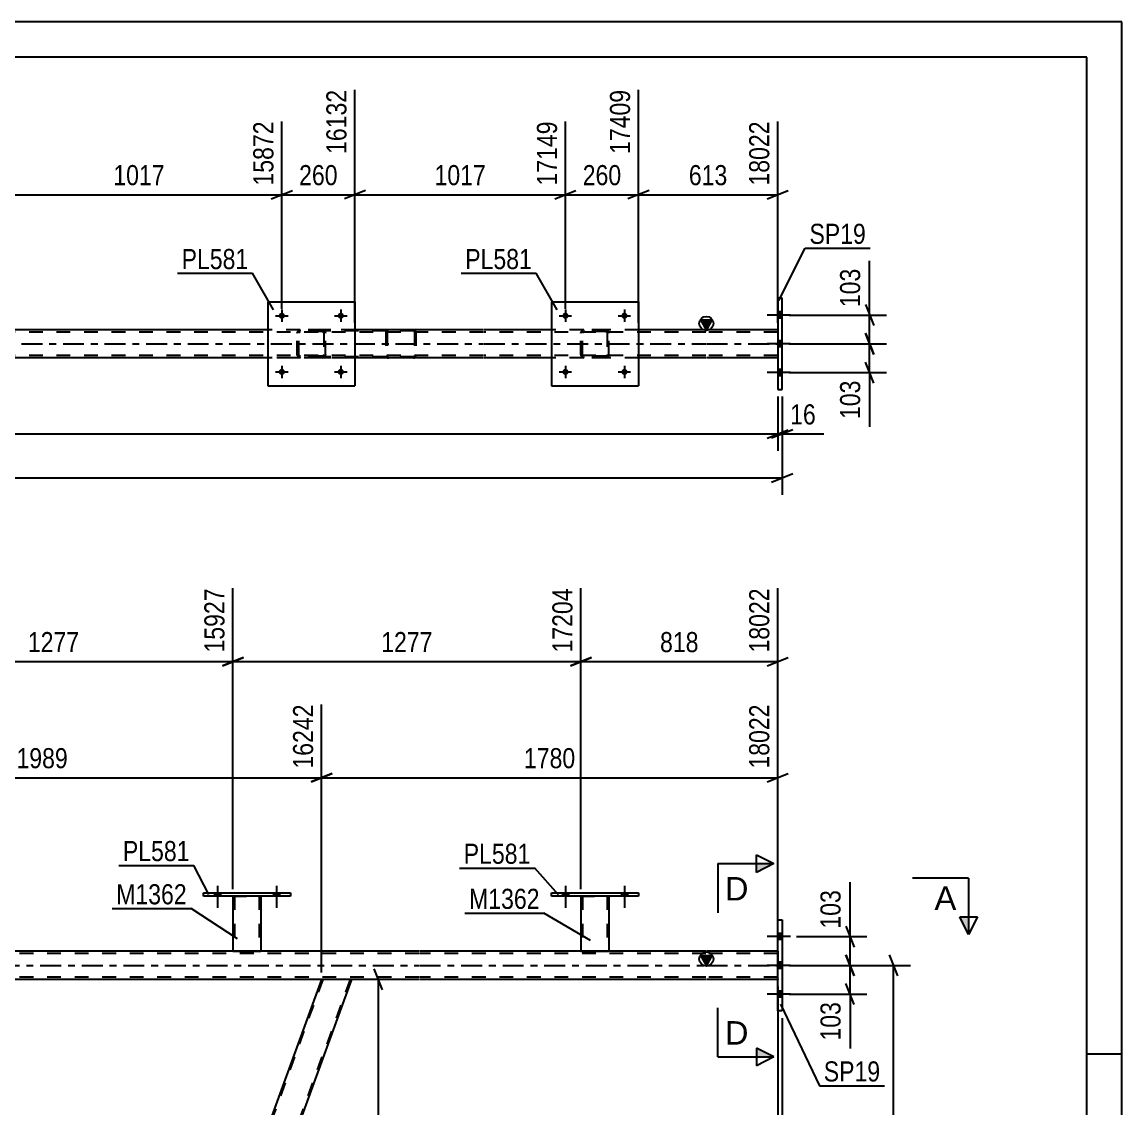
# Model space of a CAD drawing. Header units: millimetres. Extents: x 0 to 841, y 0 to 594.
# Drawn here: x 684.4 to 841, y 439.5 to 594 of the extents above; entities that cross this region are included whole.
import ezdxf

# ---------------------------------------------------------------- set-up
doc = ezdxf.new("R2010")
doc.units = ezdxf.units.MM
doc.linetypes.add('DXK_LINE_DOT2', pattern=[3.9198, 1.9599, -1.9599])
doc.linetypes.add('DXK_LINE_DOT3', pattern=[5.9187, 2.979, -0.9799, 0.9799, -0.9799])
doc.styles.add('Arial', font='ARIAL.TTF', dxfattribs={"height": 0.2})
doc.styles.add('Arial Narrow', font='ARIALN.TTF', dxfattribs={"height": 0.2})

# ---------------------------------------------------------------- blocks, each defined once
blk = doc.blocks.new('Unknown-318884928-1133')
at = {"color": 5, "linetype": 'Continuous'}
for p, q in [((841, 594), (0, 594)), ((841, 0), (841, 594)), ((836, 589), (5, 589)), ((836, 5), (836, 589)), ((841, 447), (836, 447))]:
    blk.add_line(p, q, dxfattribs=at)
blk = doc.blocks.new('Part-318884928-2878 - 2854')
at = {"color": 2, "linetype": 'Continuous'}
for p, q in [((719.38, 554.17), (719.38, 542.17)), ((719.38, 554.17), (731.78, 554.17)), ((731.78, 554.17), (731.78, 542.17)), ((719.38, 542.17), (731.78, 542.17))]:
    blk.add_line(p, q, dxfattribs=at)
blk = doc.blocks.new('Bolt-318884928-2856 - 2854')
at = {"linetype": 'Continuous'}
for points in [[(721.82, 544.17, -1), (720.94, 544.17, -1)], [(730.22, 544.17, -1), (729.34, 544.17, -1)]]:
    blk.add_hatch(color=1, dxfattribs=at).paths.add_polyline_path(points)
at = {"color": 1, "linetype": 'Continuous'}
for p, q in [((721.38, 545.05), (721.38, 543.29)), ((729.78, 545.05), (729.78, 543.29)), ((720.5, 544.17), (722.26, 544.17)), ((728.9, 544.17), (730.66, 544.17))]:
    blk.add_line(p, q, dxfattribs=at)
blk = doc.blocks.new('Bolt-318884928-2857 - 2854')
at = {"linetype": 'Continuous'}
for points in [[(721.82, 552.17, -1), (720.94, 552.17, -1)], [(730.22, 552.17, -1), (729.34, 552.17, -1)]]:
    blk.add_hatch(color=1, dxfattribs=at).paths.add_polyline_path(points)
at = {"color": 1, "linetype": 'Continuous'}
for p, q in [((721.38, 553.05), (721.38, 551.29)), ((729.78, 553.05), (729.78, 551.29)), ((720.5, 552.17), (722.26, 552.17)), ((728.9, 552.17), (730.66, 552.17))]:
    blk.add_line(p, q, dxfattribs=at)
blk = doc.blocks.new('Bolt-318884928-2858 - 2854')
at = {"linetype": 'Continuous'}
for points in [[(762.2, 544.17, -1), (761.32, 544.17, -1)], [(770.6, 544.17, -1), (769.72, 544.17, -1)]]:
    blk.add_hatch(color=1, dxfattribs=at).paths.add_polyline_path(points)
at = {"color": 1, "linetype": 'Continuous'}
for p, q in [((761.76, 545.05), (761.76, 543.29)), ((770.16, 545.05), (770.16, 543.29)), ((760.88, 544.17), (762.64, 544.17)), ((769.28, 544.17), (771.04, 544.17))]:
    blk.add_line(p, q, dxfattribs=at)
blk = doc.blocks.new('Bolt-318884928-2859 - 2854')
at = {"linetype": 'Continuous'}
for points in [[(762.2, 552.17, -1), (761.32, 552.17, -1)], [(770.6, 552.17, -1), (769.72, 552.17, -1)]]:
    blk.add_hatch(color=1, dxfattribs=at).paths.add_polyline_path(points)
at = {"color": 1, "linetype": 'Continuous'}
for p, q in [((761.76, 553.05), (761.76, 551.29)), ((770.16, 553.05), (770.16, 551.29)), ((760.88, 552.17), (762.64, 552.17)), ((769.28, 552.17), (771.04, 552.17))]:
    blk.add_line(p, q, dxfattribs=at)
blk = doc.blocks.new('Part-318884928-2873 - 2854')
at = {"color": 7, "linetype": 'DXK_LINE_DOT2'}
for p, q in [((723.58, 549.69), (723.62, 549.87)), ((723.62, 549.87), (723.58, 549.69)), ((723.82, 549.69), (723.84, 549.78)), ((723.84, 549.78), (723.89, 549.86)), ((723.88, 550.13), (724.06, 550.17)), ((724.06, 550.17), (723.88, 550.13)), ((723.89, 549.86), (723.97, 549.91)), ((723.97, 549.91), (724.06, 549.93)), ((727.1, 550.17), (724.06, 550.17)), ((727.1, 549.93), (724.06, 549.93)), ((727.1, 550.17), (727.29, 550.13)), ((727.29, 550.13), (727.1, 550.17)), ((727.1, 549.93), (727.2, 549.91)), ((727.2, 549.91), (727.27, 549.86)), ((727.27, 549.86), (727.32, 549.78)), ((727.32, 549.78), (727.34, 549.69)), ((727.55, 549.87), (727.58, 549.69)), ((727.58, 549.69), (727.55, 549.87)), ((723.58, 546.65), (723.58, 549.69)), ((723.82, 546.65), (723.82, 549.69)), ((727.34, 549.69), (727.34, 546.65)), ((727.58, 546.65), (727.58, 549.69)), ((723.62, 546.46), (723.58, 546.65)), ((723.58, 546.65), (723.62, 546.46)), ((723.84, 546.55), (723.82, 546.65)), ((727.34, 546.65), (727.32, 546.55)), ((727.58, 546.65), (727.55, 546.46)), ((727.55, 546.46), (727.58, 546.65)), ((723.89, 546.48), (723.84, 546.55)), ((724.06, 546.17), (723.88, 546.2)), ((723.88, 546.2), (724.06, 546.17)), ((723.97, 546.42), (723.89, 546.48)), ((724.06, 546.41), (723.97, 546.42)), ((727.1, 546.41), (724.06, 546.41)), ((727.1, 546.17), (724.06, 546.17)), ((727.2, 546.42), (727.1, 546.41)), ((727.29, 546.2), (727.1, 546.17)), ((727.1, 546.17), (727.29, 546.2)), ((727.27, 546.48), (727.2, 546.42)), ((727.32, 546.55), (727.27, 546.48))]:
    blk.add_line(p, q, dxfattribs=at)
at = {"color": 7, "linetype": 'DXK_LINE_DOT3'}
blk.add_line((725.58, 548.17), (725.58, 548.17), dxfattribs=at)
at = {"color": 7, "linetype": 'DXK_LINE_DOT2'}
for centre, start, end in [((724.06, 549.69), 112.5, 157.5), ((724.06, 549.69), 112.5, 157.5), ((727.1, 549.69), 22.5, 67.5), ((727.1, 549.69), 22.5, 67.5), ((724.06, 546.65), 202.5, 247.5), ((724.06, 546.65), 202.5, 247.5), ((727.1, 546.65), 292.5, 337.5), ((727.1, 546.65), 292.5, 337.5)]:
    blk.add_arc(centre, 0.48, start, end, dxfattribs=at)
blk = doc.blocks.new('Part-318884928-2879 - 2854')
at = {"color": 7, "linetype": 'DXK_LINE_DOT2'}
for p, q in [((763.96, 549.69), (764, 549.87)), ((764, 549.87), (763.96, 549.69)), ((764.2, 549.69), (764.22, 549.78)), ((764.22, 549.78), (764.27, 549.86)), ((764.26, 550.13), (764.44, 550.17)), ((764.44, 550.17), (764.26, 550.13)), ((764.27, 549.86), (764.35, 549.91)), ((764.35, 549.91), (764.44, 549.93)), ((767.48, 550.17), (764.44, 550.17)), ((767.48, 549.93), (764.44, 549.93)), ((767.48, 550.17), (767.67, 550.13)), ((767.67, 550.13), (767.48, 550.17)), ((767.48, 549.93), (767.58, 549.91)), ((767.58, 549.91), (767.65, 549.86)), ((767.65, 549.86), (767.71, 549.78)), ((767.71, 549.78), (767.72, 549.69)), ((767.93, 549.87), (767.96, 549.69)), ((767.96, 549.69), (767.93, 549.87)), ((763.96, 546.65), (763.96, 549.69)), ((764.2, 546.65), (764.2, 549.69)), ((767.72, 549.69), (767.72, 546.65)), ((767.96, 546.65), (767.96, 549.69)), ((764, 546.46), (763.96, 546.65)), ((763.96, 546.65), (764, 546.46)), ((764.22, 546.55), (764.2, 546.65)), ((767.72, 546.65), (767.71, 546.55)), ((767.96, 546.65), (767.93, 546.46)), ((767.93, 546.46), (767.96, 546.65)), ((764.27, 546.48), (764.22, 546.55)), ((764.44, 546.17), (764.26, 546.2)), ((764.26, 546.2), (764.44, 546.17)), ((764.35, 546.42), (764.27, 546.48)), ((764.44, 546.41), (764.35, 546.42)), ((767.48, 546.41), (764.44, 546.41)), ((767.48, 546.17), (764.44, 546.17)), ((767.58, 546.42), (767.48, 546.41)), ((767.67, 546.2), (767.48, 546.17)), ((767.48, 546.17), (767.67, 546.2)), ((767.65, 546.48), (767.58, 546.42)), ((767.71, 546.55), (767.65, 546.48))]:
    blk.add_line(p, q, dxfattribs=at)
at = {"color": 7, "linetype": 'DXK_LINE_DOT3'}
blk.add_line((765.96, 548.17), (765.96, 548.17), dxfattribs=at)
at = {"color": 7, "linetype": 'DXK_LINE_DOT2'}
for centre, start, end in [((764.44, 549.69), 112.5, 157.5), ((764.44, 549.69), 112.5, 157.5), ((767.48, 549.69), 22.5, 67.5), ((767.48, 549.69), 22.5, 67.5), ((764.44, 546.65), 202.5, 247.5), ((764.44, 546.65), 202.5, 247.5), ((767.48, 546.65), 292.5, 337.5), ((767.48, 546.65), 292.5, 337.5)]:
    blk.add_arc(centre, 0.48, start, end, dxfattribs=at)
blk = doc.blocks.new('Part-318884928-2884 - 2854')
at = {"color": 2, "linetype": 'Continuous'}
for p, q in [((759.76, 554.17), (759.76, 542.17)), ((759.76, 554.17), (772.16, 554.17)), ((772.16, 554.17), (772.16, 542.17)), ((759.76, 542.17), (772.16, 542.17))]:
    blk.add_line(p, q, dxfattribs=at)
blk = doc.blocks.new('Part-318884928-2972 - 2854')
at = {"color": 2, "linetype": 'Continuous'}
for p, q in [((792.62, 554.67), (791.98, 554.67)), ((791.98, 554.67), (791.98, 541.67)), ((792.62, 541.67), (792.62, 554.67)), ((791.98, 541.67), (792.62, 541.67))]:
    blk.add_line(p, q, dxfattribs=at)
blk = doc.blocks.new('Part-318884928-2998 - 2854')
at = {"color": 7, "linetype": 'DXK_LINE_DOT2'}
for p, q in [((740.12, 550.17), (724.79, 550.17)), ((740.12, 550.01), (724.79, 550.01)), ((736.23, 549.97), (736.21, 549.85)), ((736.21, 549.85), (736.21, 546.49)), ((736.38, 549.85), (736.39, 549.91)), ((736.38, 549.85), (736.38, 546.49)), ((736.39, 549.91), (736.43, 549.96)), ((736.55, 550.17), (736.42, 550.14)), ((736.43, 549.96), (736.48, 549.99)), ((736.48, 549.99), (736.55, 550.01)), ((740.25, 550.14), (740.12, 550.17)), ((740.12, 550.01), (740.19, 549.99)), ((740.19, 549.99), (740.21, 549.98)), ((740.21, 549.98), (740.24, 549.96)), ((740.24, 549.96), (740.28, 549.91)), ((740.28, 549.91), (740.29, 549.85)), ((740.29, 549.85), (740.29, 546.49)), ((740.46, 549.85), (740.44, 549.97)), ((740.46, 549.85), (740.46, 546.49)), ((740.12, 546.33), (724.79, 546.33)), ((740.12, 546.17), (724.79, 546.17)), ((736.21, 546.49), (736.23, 546.36)), ((736.39, 546.43), (736.38, 546.49)), ((736.43, 546.37), (736.39, 546.43)), ((736.42, 546.19), (736.55, 546.17)), ((736.48, 546.34), (736.43, 546.37)), ((736.55, 546.33), (736.48, 546.34)), ((740.12, 546.33), (740.19, 546.34)), ((740.12, 546.17), (740.25, 546.19)), ((740.19, 546.34), (740.21, 546.35)), ((740.21, 546.35), (740.24, 546.37)), ((740.28, 546.43), (740.24, 546.37)), ((740.29, 546.49), (740.28, 546.43)), ((740.44, 546.36), (740.46, 546.49))]:
    blk.add_line(p, q, dxfattribs=at)
for centre, start, end in [((736.53, 549.83), 110.7583, 155.68), ((740.14, 549.83), 24.32, 69.2417), ((736.53, 546.5), 204.32, 249.2417)]:
    blk.add_arc(centre, 0.331, start, end, dxfattribs=at)
blk = doc.blocks.new('Bolt-318884928-3021 - 2854')
at = {"linetype": 'Continuous'}
for points in [[(792.62, 551.83), (792.62, 552.71), (791.98, 552.71), (791.98, 551.83)], [(792.62, 551.83), (792.62, 552.71), (791.98, 552.71), (791.98, 551.83)], [(792.62, 551.83), (792.62, 552.71), (791.98, 552.71), (791.98, 551.83)], [(792.62, 547.73), (792.62, 548.61), (791.98, 548.61), (791.98, 547.73)], [(792.62, 547.73), (792.62, 548.61), (791.98, 548.61), (791.98, 547.73)], [(792.62, 543.63), (792.62, 544.51), (791.98, 544.51), (791.98, 543.63)], [(792.62, 543.63), (792.62, 544.51), (791.98, 544.51), (791.98, 543.63)], [(792.62, 543.63), (792.62, 544.51), (791.98, 544.51), (791.98, 543.63)]]:
    blk.add_hatch(color=1, dxfattribs=at).paths.add_polyline_path(points)
at = {"color": 1, "linetype": 'Continuous'}
for p, q in [((793.78, 552.27), (790.46, 552.27)), ((793.78, 552.27), (790.46, 552.27)), ((793.78, 552.27), (790.46, 552.27)), ((792.62, 552.71), (791.98, 552.71)), ((792.62, 552.71), (791.98, 552.71)), ((792.62, 552.71), (791.98, 552.71)), ((792.62, 551.83), (791.98, 551.83)), ((792.62, 551.83), (791.98, 551.83)), ((792.62, 551.83), (791.98, 551.83)), ((793.78, 548.17), (790.46, 548.17)), ((793.78, 548.17), (790.46, 548.17)), ((792.62, 548.61), (791.98, 548.61)), ((792.62, 548.61), (791.98, 548.61)), ((792.62, 547.73), (791.98, 547.73)), ((792.62, 547.73), (791.98, 547.73)), ((793.78, 544.07), (790.46, 544.07)), ((793.78, 544.07), (790.46, 544.07)), ((793.78, 544.07), (790.46, 544.07)), ((792.62, 544.51), (791.98, 544.51)), ((792.62, 544.51), (791.98, 544.51)), ((792.62, 544.51), (791.98, 544.51)), ((792.62, 543.63), (791.98, 543.63)), ((792.62, 543.63), (791.98, 543.63)), ((792.62, 543.63), (791.98, 543.63))]:
    blk.add_line(p, q, dxfattribs=at)
blk = doc.blocks.new('Part-318884928-3064 - 2854')
at = {"linetype": 'Continuous'}
blk.add_hatch(color=2, dxfattribs=at).paths.add_polyline_path([(781.82, 550.17), (781.02, 551.57), (782.62, 551.57)])
at = {"color": 2, "linetype": 'Continuous'}
for p, q in [((781.82, 550.17), (781.02, 551.57)), ((781.02, 551.57), (782.62, 551.57)), ((782.62, 551.57), (781.82, 550.17)), ((719.38, 550.17), (680.7, 550.17)), ((750.06, 550.17), (731.78, 550.17)), ((759.76, 550.17), (750.16, 550.17)), ((781.76, 550.17), (772.16, 550.17)), ((791.98, 550.17), (781.86, 550.17)), ((719.38, 546.17), (680.7, 546.17)), ((750.06, 546.17), (731.78, 546.17)), ((759.76, 546.17), (750.16, 546.17)), ((781.76, 546.17), (772.16, 546.17)), ((791.98, 546.17), (781.86, 546.17))]:
    blk.add_line(p, q, dxfattribs=at)
at = {"color": 7, "linetype": 'DXK_LINE_DOT2'}
for p, q in [((750.06, 549.85), (86.52, 549.85)), ((731.78, 550.17), (719.38, 550.17)), ((781.76, 549.85), (750.16, 549.85)), ((772.16, 550.17), (759.76, 550.17)), ((791.98, 549.85), (781.86, 549.85)), ((791.98, 550.17), (791.98, 546.17)), ((750.06, 546.49), (86.52, 546.49)), ((750.06, 546.17), (106.42, 546.17)), ((731.78, 546.17), (719.38, 546.17)), ((781.76, 546.49), (750.16, 546.49)), ((772.16, 546.17), (750.16, 546.17)), ((791.98, 546.49), (781.86, 546.49))]:
    blk.add_line(p, q, dxfattribs=at)
at = {"color": 7, "linetype": 'DXK_LINE_DOT3'}
for p, q in [((86.52, 548.17), (750.06, 548.17)), ((750.16, 548.17), (781.76, 548.17)), ((781.86, 548.17), (791.98, 548.17))]:
    blk.add_line(p, q, dxfattribs=at)
at = {"color": 2, "linetype": 'Continuous'}
blk.add_circle((781.82, 551.07), 1, dxfattribs=at)
blk = doc.blocks.new('Part-318884928-3878 - 3851')
at = {"color": 7, "linetype": 'DXK_LINE_DOT2'}
for p, q in [((727.21, 457.66), (683.09, 336.44)), ((731.12, 457.66), (687, 336.44)), ((684.16, 339.87), (682.91, 336.44)), ((687.17, 336.44), (682.91, 336.44))]:
    blk.add_line(p, q, dxfattribs=at)
at = {"color": 2, "linetype": 'Continuous'}
for p, q in [((727.04, 457.66), (684.16, 339.87)), ((731.29, 457.66), (687.17, 336.44)), ((731.29, 457.66), (727.04, 457.66))]:
    blk.add_line(p, q, dxfattribs=at)
blk = doc.blocks.new('Part-318884928-3918 - 3851')
at = {"linetype": 'Continuous'}
blk.add_hatch(color=2, dxfattribs=at).paths.add_polyline_path([(781.82, 459.66), (781.02, 461.06), (782.62, 461.06)])
at = {"color": 7, "linetype": 'DXK_LINE_DOT2'}
for p, q in [((740.89, 461.34), (77.35, 461.34)), ((781.76, 461.34), (740.99, 461.34)), ((791.98, 461.34), (781.86, 461.34)), ((791.98, 461.66), (791.98, 457.66)), ((740.89, 457.98), (77.35, 457.98)), ((731.29, 457.66), (727.04, 457.66)), ((781.76, 457.98), (740.99, 457.98)), ((791.98, 457.98), (781.86, 457.98))]:
    blk.add_line(p, q, dxfattribs=at)
at = {"color": 2, "linetype": 'Continuous'}
for p, q in [((740.89, 461.66), (657.5, 461.66)), ((781.76, 461.66), (740.99, 461.66)), ((781.82, 459.66), (781.02, 461.06)), ((781.02, 461.06), (782.62, 461.06)), ((782.62, 461.06), (781.82, 459.66)), ((791.98, 461.66), (781.86, 461.66)), ((727.04, 457.66), (647.48, 457.66)), ((740.89, 457.66), (731.29, 457.66)), ((781.76, 457.66), (740.99, 457.66)), ((791.98, 457.66), (781.86, 457.66))]:
    blk.add_line(p, q, dxfattribs=at)
at = {"color": 7, "linetype": 'DXK_LINE_DOT3'}
for p, q in [((77.35, 459.66), (740.89, 459.66)), ((740.99, 459.66), (781.76, 459.66)), ((781.86, 459.66), (791.98, 459.66))]:
    blk.add_line(p, q, dxfattribs=at)
at = {"color": 2, "linetype": 'Continuous'}
blk.add_circle((781.82, 460.56), 1, dxfattribs=at)
blk = doc.blocks.new('Bolt-318884928-4264 - 3851')
at = {"linetype": 'Continuous'}
for points in [[(711.77, 469.5), (712.65, 469.5), (712.65, 469.98), (711.77, 469.98)], [(720.17, 469.5), (721.05, 469.5), (721.05, 469.98), (720.17, 469.98)]]:
    blk.add_hatch(color=1, dxfattribs=at).paths.add_polyline_path(points)
at = {"color": 1, "linetype": 'Continuous'}
for p, q in [((711.77, 469.98), (711.77, 469.5)), ((712.21, 470.98), (712.21, 467.86)), ((712.65, 469.98), (712.65, 469.5)), ((720.17, 469.98), (720.17, 469.5)), ((720.61, 470.98), (720.61, 467.86)), ((721.05, 469.98), (721.05, 469.5))]:
    blk.add_line(p, q, dxfattribs=at)
blk = doc.blocks.new('Part-318884928-4229 - 3851')
at = {"color": 7, "linetype": 'DXK_LINE_DOT2'}
for p, q in [((714.41, 469.51), (718.41, 469.51)), ((714.41, 469.5), (714.41, 469.51)), ((714.41, 469.51), (714.41, 469.5)), ((714.65, 469.51), (714.65, 461.67)), ((718.17, 469.51), (718.17, 461.67)), ((718.41, 469.51), (718.41, 469.5)), ((718.41, 469.5), (718.41, 469.51)), ((718.12, 461.67), (718.15, 461.67)), ((718.12, 461.67), (718.15, 461.67)), ((718.15, 461.67), (718.17, 461.67)), ((718.15, 461.67), (718.17, 461.67))]:
    blk.add_line(p, q, dxfattribs=at)
at = {"color": 2, "linetype": 'Continuous'}
for p, q in [((714.41, 469.5), (714.41, 461.67)), ((718.41, 469.5), (718.41, 461.67)), ((714.41, 461.67), (718.41, 461.67))]:
    blk.add_line(p, q, dxfattribs=at)
blk = doc.blocks.new('Bolt-318884928-4021 - 3851')
at = {"linetype": 'Continuous'}
for points in [[(791.98, 464.2), (791.98, 463.32), (792.62, 463.32), (792.62, 464.2)], [(791.98, 464.2), (791.98, 463.32), (792.62, 463.32), (792.62, 464.2)], [(791.98, 464.2), (791.98, 463.32), (792.62, 463.32), (792.62, 464.2)], [(791.98, 460.1), (791.98, 459.22), (792.62, 459.22), (792.62, 460.1)], [(791.98, 460.1), (791.98, 459.22), (792.62, 459.22), (792.62, 460.1)], [(791.98, 456), (791.98, 455.12), (792.62, 455.12), (792.62, 456)], [(791.98, 456), (791.98, 455.12), (792.62, 455.12), (792.62, 456)], [(791.98, 456), (791.98, 455.12), (792.62, 455.12), (792.62, 456)]]:
    blk.add_hatch(color=1, dxfattribs=at).paths.add_polyline_path(points)
at = {"color": 1, "linetype": 'Continuous'}
for p, q in [((793.78, 463.76), (790.46, 463.76)), ((793.78, 463.76), (790.46, 463.76)), ((793.78, 463.76), (790.46, 463.76)), ((792.62, 464.2), (791.98, 464.2)), ((792.62, 464.2), (791.98, 464.2)), ((792.62, 464.2), (791.98, 464.2)), ((792.62, 463.32), (791.98, 463.32)), ((792.62, 463.32), (791.98, 463.32)), ((792.62, 463.32), (791.98, 463.32)), ((793.78, 459.66), (790.46, 459.66)), ((793.78, 459.66), (790.46, 459.66)), ((792.62, 460.1), (791.98, 460.1)), ((792.62, 460.1), (791.98, 460.1)), ((792.62, 459.22), (791.98, 459.22)), ((792.62, 459.22), (791.98, 459.22)), ((792.62, 456), (791.98, 456)), ((792.62, 456), (791.98, 456)), ((792.62, 456), (791.98, 456)), ((793.78, 455.56), (790.46, 455.56)), ((793.78, 455.56), (790.46, 455.56)), ((793.78, 455.56), (790.46, 455.56)), ((792.62, 455.12), (791.98, 455.12)), ((792.62, 455.12), (791.98, 455.12)), ((792.62, 455.12), (791.98, 455.12))]:
    blk.add_line(p, q, dxfattribs=at)
blk = doc.blocks.new('Part-318884928-4073 - 3851')
at = {"color": 7, "linetype": 'DXK_LINE_DOT2'}
for p, q in [((763.96, 469.51), (767.96, 469.51)), ((763.96, 469.5), (763.96, 469.51)), ((763.96, 469.51), (763.96, 469.5)), ((764.2, 469.51), (764.2, 461.67)), ((767.72, 469.51), (767.72, 461.67)), ((767.96, 469.51), (767.96, 469.5)), ((767.96, 469.5), (767.96, 469.51)), ((767.67, 461.67), (767.71, 461.67)), ((767.67, 461.67), (767.71, 461.67)), ((767.71, 461.67), (767.72, 461.67)), ((767.71, 461.67), (767.72, 461.67))]:
    blk.add_line(p, q, dxfattribs=at)
at = {"color": 2, "linetype": 'Continuous'}
for p, q in [((763.96, 469.5), (763.96, 461.67)), ((767.96, 469.5), (767.96, 461.67)), ((763.96, 461.67), (767.96, 461.67))]:
    blk.add_line(p, q, dxfattribs=at)
blk = doc.blocks.new('Part-318884928-4078 - 3851')
at = {"color": 2, "linetype": 'Continuous'}
for p, q in [((759.76, 469.98), (772.16, 469.98)), ((759.76, 469.5), (759.76, 469.98)), ((772.16, 469.98), (772.16, 469.5)), ((772.16, 469.5), (759.76, 469.5))]:
    blk.add_line(p, q, dxfattribs=at)
blk = doc.blocks.new('Part-318884928-4118 - 3851')
at = {"color": 2, "linetype": 'Continuous'}
for p, q in [((710.21, 469.98), (722.61, 469.98)), ((710.21, 469.5), (710.21, 469.98)), ((722.61, 469.98), (722.61, 469.5)), ((722.61, 469.5), (710.21, 469.5))]:
    blk.add_line(p, q, dxfattribs=at)
blk = doc.blocks.new('Part-318884928-4173 - 3851')
at = {"color": 2, "linetype": 'Continuous'}
for p, q in [((791.98, 453.16), (791.98, 466.16)), ((791.98, 466.16), (792.62, 466.16)), ((792.62, 466.16), (792.62, 453.16)), ((792.62, 453.16), (791.98, 453.16))]:
    blk.add_line(p, q, dxfattribs=at)
blk = doc.blocks.new('Bolt-318884928-4260 - 3851')
at = {"linetype": 'Continuous'}
for points in [[(761.32, 469.5), (762.2, 469.5), (762.2, 469.98), (761.32, 469.98)], [(769.72, 469.5), (770.6, 469.5), (770.6, 469.98), (769.72, 469.98)]]:
    blk.add_hatch(color=1, dxfattribs=at).paths.add_polyline_path(points)
at = {"color": 1, "linetype": 'Continuous'}
for p, q in [((761.32, 469.98), (761.32, 469.5)), ((761.76, 470.98), (761.76, 467.86)), ((762.2, 469.98), (762.2, 469.5)), ((769.72, 469.98), (769.72, 469.5)), ((770.16, 470.98), (770.16, 467.86)), ((770.6, 469.98), (770.6, 469.5))]:
    blk.add_line(p, q, dxfattribs=at)
blk = doc.blocks.new('Bolt-318884928-4263 - 3851')
at = {"linetype": 'Continuous'}
for points in [[(711.77, 469.5), (712.65, 469.5), (712.65, 469.98), (711.77, 469.98)], [(720.17, 469.5), (721.05, 469.5), (721.05, 469.98), (720.17, 469.98)]]:
    blk.add_hatch(color=1, dxfattribs=at).paths.add_polyline_path(points)
at = {"color": 1, "linetype": 'Continuous'}
for p, q in [((711.77, 469.98), (711.77, 469.5)), ((712.21, 470.98), (712.21, 467.86)), ((712.65, 469.98), (712.65, 469.5)), ((720.17, 469.98), (720.17, 469.5)), ((720.61, 470.98), (720.61, 467.86)), ((721.05, 469.98), (721.05, 469.5))]:
    blk.add_line(p, q, dxfattribs=at)
blk = doc.blocks.new('Bolt-318884928-4279 - 3851')
at = {"linetype": 'Continuous'}
for points in [[(761.32, 469.5), (762.2, 469.5), (762.2, 469.98), (761.32, 469.98)], [(769.72, 469.5), (770.6, 469.5), (770.6, 469.98), (769.72, 469.98)]]:
    blk.add_hatch(color=1, dxfattribs=at).paths.add_polyline_path(points)
at = {"color": 1, "linetype": 'Continuous'}
for p, q in [((761.32, 469.98), (761.32, 469.5)), ((761.76, 470.98), (761.76, 467.86)), ((762.2, 469.98), (762.2, 469.5)), ((769.72, 469.98), (769.72, 469.5)), ((770.16, 470.98), (770.16, 467.86)), ((770.6, 469.98), (770.6, 469.5))]:
    blk.add_line(p, q, dxfattribs=at)
blk = doc.blocks.new('StraightDimension-318884928-3690 - 2854')
at = {"color": 7, "linetype": 'Continuous'}
for p, q in [((791.98, 540.67), (791.98, 532.94)), ((792.62, 540.67), (792.62, 532.94)), ((790.48, 534.74), (793.48, 535.94)), ((794.12, 535.94), (791.12, 534.74)), ((791.98, 535.34), (792.62, 535.34))]:
    blk.add_line(p, q, dxfattribs=at)
at = {"color": 0}
blk.add_wipeout([(798.01, 536.09), (798.01, 540.29), (793.15, 540.29), (793.15, 536.09)], dxfattribs=at)
at = {"color": 7, "linetype": 'Continuous'}
blk.add_line((792.62, 535.34), (798.53, 535.34), dxfattribs=at)
blk.add_line((792.62, 535.34), (798.53, 535.34), dxfattribs=at)
at = {"color": 3, "style": 'Arial Narrow'}
blk.add_text('16', height=2.863, dxfattribs=at).set_placement((793.75, 536.69))
blk = doc.blocks.new('StraightDimension-318884928-3112 - 2854')
at = {"color": 7, "linetype": 'Continuous'}
for p, q in [((792.62, 540.67), (792.62, 526.68)), ((791.12, 528.48), (794.12, 529.68)), ((85.88, 529.08), (792.62, 529.08))]:
    blk.add_line(p, q, dxfattribs=at)
blk = doc.blocks.new('StraightDimension-318884928-3680 - 2854')
at = {"color": 7, "linetype": 'Continuous'}
for p, q in [((791.98, 540.67), (791.98, 532.94)), ((790.48, 534.74), (793.48, 535.94)), ((86.52, 535.34), (791.98, 535.34))]:
    blk.add_line(p, q, dxfattribs=at)
blk = doc.blocks.new('StraightDimension-318884928-3701 - 2854')
at = {"color": 7, "linetype": 'Continuous'}
for p, q in [((793.62, 548.17), (807.47, 548.17)), ((804.47, 549.67), (805.67, 546.67)), ((805.07, 544.07), (805.07, 548.17)), ((805.67, 542.57), (804.47, 545.57)), ((793.62, 544.07), (807.47, 544.07))]:
    blk.add_line(p, q, dxfattribs=at)
at = {"color": 0}
blk.add_wipeout([(804.32, 543.54), (800.12, 543.54), (800.12, 536.86), (804.32, 536.86)], dxfattribs=at)
at = {"color": 7, "linetype": 'Continuous'}
blk.add_line((805.07, 544.07), (805.07, 536.33), dxfattribs=at)
blk.add_line((805.07, 544.07), (805.07, 536.33), dxfattribs=at)
at = {"color": 3, "style": 'Arial Narrow'}
blk.add_text('103', height=2.863, rotation=90.0002, dxfattribs=at).set_placement((803.72, 537.46))
blk = doc.blocks.new('StraightDimension-318884928-3711 - 2854')
at = {"color": 7, "linetype": 'Continuous'}
for p, q in [((804.47, 553.77), (805.67, 550.77)), ((793.62, 552.27), (807.47, 552.27)), ((805.07, 548.17), (805.07, 552.27)), ((793.62, 548.17), (807.47, 548.17)), ((805.67, 546.67), (804.47, 549.67))]:
    blk.add_line(p, q, dxfattribs=at)
at = {"color": 0}
blk.add_wipeout([(804.32, 559.48), (800.12, 559.48), (800.12, 552.79), (804.32, 552.79)], dxfattribs=at)
at = {"color": 7, "linetype": 'Continuous'}
blk.add_line((805.07, 552.27), (805.07, 560), dxfattribs=at)
blk.add_line((805.07, 552.27), (805.07, 560), dxfattribs=at)
at = {"color": 3, "style": 'Arial Narrow'}
blk.add_text('103', height=2.863, rotation=90.0002, dxfattribs=at).set_placement((803.72, 553.39))
blk = doc.blocks.new('StraightDimension-318884928-13022 - 2854')
at = {"color": 7, "linetype": 'Continuous'}
for p, q in [((772.16, 551.17), (772.16, 584.35)), ((791.98, 551.17), (791.98, 579.85)), ((773.66, 570.01), (770.66, 568.81)), ((772.16, 569.41), (791.98, 569.41)), ((790.48, 568.81), (793.48, 570.01))]:
    blk.add_line(p, q, dxfattribs=at)
at = {"color": 0, "linetype": 'Continuous'}
blk.add_wipeout([(791.38, 580.45), (787.18, 580.45), (787.18, 570.11), (791.38, 570.11)], dxfattribs=at)
at = {"color": 0}
blk.add_wipeout([(785.42, 570.16), (785.42, 574.36), (778.73, 574.36), (778.73, 570.16)], dxfattribs=at)
at = {"color": 3, "linetype": 'Continuous', "style": 'Arial Narrow'}
blk.add_text('18022', height=2.863, rotation=90.0002, dxfattribs=at).set_placement((790.78, 570.71))
at = {"color": 3, "style": 'Arial Narrow'}
blk.add_text('613', height=2.863, dxfattribs=at).set_placement((779.33, 570.76))
blk = doc.blocks.new('StraightDimension-318884928-13023 - 2854')
at = {"color": 7, "linetype": 'Continuous'}
for p, q in [((772.16, 551.17), (772.16, 584.35)), ((761.76, 553.17), (761.76, 579.85)), ((760.26, 568.81), (763.26, 570.01)), ((761.76, 569.41), (772.16, 569.41)), ((773.66, 570.01), (770.66, 568.81))]:
    blk.add_line(p, q, dxfattribs=at)
at = {"color": 0}
blk.add_wipeout([(770.31, 570.16), (770.31, 574.36), (763.62, 574.36), (763.62, 570.16)], dxfattribs=at)
at = {"color": 3, "style": 'Arial Narrow'}
blk.add_text('260', height=2.863, dxfattribs=at).set_placement((764.22, 570.76))
at = {"color": 0, "linetype": 'Continuous'}
blk.add_wipeout([(771.56, 584.95), (767.36, 584.95), (767.36, 574.61), (771.56, 574.61)], dxfattribs=at)
at = {"color": 3, "linetype": 'Continuous', "style": 'Arial Narrow'}
blk.add_text('17409', height=2.863, rotation=90.0002, dxfattribs=at).set_placement((770.96, 575.21))
blk = doc.blocks.new('StraightDimension-318884928-13024 - 2854')
at = {"color": 7, "linetype": 'Continuous'}
for p, q in [((731.78, 551.17), (731.78, 584.35)), ((761.76, 553.17), (761.76, 579.85)), ((733.28, 570.01), (730.28, 568.81)), ((731.78, 569.41), (761.76, 569.41)), ((760.26, 568.81), (763.26, 570.01))]:
    blk.add_line(p, q, dxfattribs=at)
at = {"color": 0, "linetype": 'Continuous'}
blk.add_wipeout([(761.16, 580.45), (756.96, 580.45), (756.96, 570.11), (761.16, 570.11)], dxfattribs=at)
at = {"color": 0}
blk.add_wipeout([(751.03, 570.16), (751.03, 574.36), (742.52, 574.36), (742.52, 570.16)], dxfattribs=at)
at = {"color": 3, "linetype": 'Continuous', "style": 'Arial Narrow'}
blk.add_text('17149', height=2.863, rotation=90.0002, dxfattribs=at).set_placement((760.56, 570.71))
at = {"color": 3, "style": 'Arial Narrow'}
blk.add_text('1017', height=2.863, dxfattribs=at).set_placement((743.12, 570.76))
blk = doc.blocks.new('StraightDimension-318884928-13025 - 2854')
at = {"color": 7, "linetype": 'Continuous'}
for p, q in [((731.78, 551.17), (731.78, 584.35)), ((721.38, 553.17), (721.38, 579.85)), ((719.88, 568.81), (722.88, 570.01)), ((721.38, 569.41), (731.78, 569.41)), ((733.28, 570.01), (730.28, 568.81))]:
    blk.add_line(p, q, dxfattribs=at)
at = {"color": 0}
blk.add_wipeout([(729.93, 570.16), (729.93, 574.36), (723.24, 574.36), (723.24, 570.16)], dxfattribs=at)
at = {"color": 3, "style": 'Arial Narrow'}
blk.add_text('260', height=2.863, dxfattribs=at).set_placement((723.84, 570.76))
at = {"color": 0, "linetype": 'Continuous'}
blk.add_wipeout([(731.18, 584.95), (726.98, 584.95), (726.98, 574.61), (731.18, 574.61)], dxfattribs=at)
at = {"color": 3, "linetype": 'Continuous', "style": 'Arial Narrow'}
blk.add_text('16132', height=2.863, rotation=90.0002, dxfattribs=at).set_placement((730.58, 575.21))
blk = doc.blocks.new('StraightDimension-318884928-13026 - 2854')
at = {"color": 7, "linetype": 'Continuous'}
for p, q in [((680.7, 551.17), (680.7, 584.35)), ((721.38, 553.17), (721.38, 579.85)), ((682.2, 570.01), (679.2, 568.81)), ((680.7, 569.41), (721.38, 569.41)), ((719.88, 568.81), (722.88, 570.01))]:
    blk.add_line(p, q, dxfattribs=at)
at = {"color": 0, "linetype": 'Continuous'}
blk.add_wipeout([(720.78, 580.45), (716.58, 580.45), (716.58, 570.11), (720.78, 570.11)], dxfattribs=at)
at = {"color": 0}
blk.add_wipeout([(705.3, 570.16), (705.3, 574.36), (696.79, 574.36), (696.79, 570.16)], dxfattribs=at)
at = {"color": 3, "linetype": 'Continuous', "style": 'Arial Narrow'}
blk.add_text('15872', height=2.863, rotation=90.0002, dxfattribs=at).set_placement((720.18, 570.71))
at = {"color": 3, "style": 'Arial Narrow'}
blk.add_text('1017', height=2.863, dxfattribs=at).set_placement((697.39, 570.76))
blk = doc.blocks.new('StraightDimension-318884928-5021 - 3851')
at = {"color": 7, "linetype": 'Continuous'}
for p, q in [((735.73, 456.16), (734.53, 459.16)), ((738.89, 457.66), (732.28, 457.66)), ((735.13, 336.44), (735.13, 457.66)), ((734.53, 337.94), (735.73, 334.94)), ((712.64, 336.44), (737.53, 336.44))]:
    blk.add_line(p, q, dxfattribs=at)
at = {"color": 0}
blk.add_wipeout([(734.38, 401.31), (730.18, 401.31), (730.18, 392.8), (734.38, 392.8)], dxfattribs=at)
at = {"color": 3, "style": 'Arial Narrow'}
blk.add_text('3030', height=2.863, rotation=90.0002, dxfattribs=at).set_placement((733.78, 393.4))
blk = doc.blocks.new('StraightDimension-318884928-14206 - 3851')
at = {"color": 7, "linetype": 'Continuous'}
for p, q in [((663.33, 470.51), (663.33, 517.85)), ((714.41, 470.51), (714.41, 513.35)), ((664.83, 503.51), (661.83, 502.31)), ((663.33, 502.91), (714.41, 502.91)), ((712.91, 502.31), (715.91, 503.51))]:
    blk.add_line(p, q, dxfattribs=at)
at = {"color": 0, "linetype": 'Continuous'}
blk.add_wipeout([(713.81, 513.95), (709.61, 513.95), (709.61, 503.61), (713.81, 503.61)], dxfattribs=at)
at = {"color": 0}
blk.add_wipeout([(693.13, 503.66), (693.13, 507.86), (684.62, 507.86), (684.62, 503.66)], dxfattribs=at)
at = {"color": 3, "linetype": 'Continuous', "style": 'Arial Narrow'}
blk.add_text('15927', height=2.863, rotation=90.0002, dxfattribs=at).set_placement((713.21, 504.21))
at = {"color": 3, "style": 'Arial Narrow'}
blk.add_text('1277', height=2.863, dxfattribs=at).set_placement((685.22, 504.26))
blk = doc.blocks.new('StraightDimension-318884928-14205 - 3851')
at = {"color": 7, "linetype": 'Continuous'}
for p, q in [((714.41, 470.51), (714.41, 513.35)), ((763.96, 470.51), (763.96, 513.35)), ((715.91, 503.51), (712.91, 502.31)), ((714.41, 502.91), (763.96, 502.91)), ((762.46, 502.31), (765.46, 503.51))]:
    blk.add_line(p, q, dxfattribs=at)
at = {"color": 0, "linetype": 'Continuous'}
blk.add_wipeout([(763.36, 513.95), (759.16, 513.95), (759.16, 503.61), (763.36, 503.61)], dxfattribs=at)
at = {"color": 0}
blk.add_wipeout([(743.44, 503.66), (743.44, 507.86), (734.93, 507.86), (734.93, 503.66)], dxfattribs=at)
at = {"color": 3, "linetype": 'Continuous', "style": 'Arial Narrow'}
blk.add_text('17204', height=2.863, rotation=90.0002, dxfattribs=at).set_placement((762.76, 504.21))
at = {"color": 3, "style": 'Arial Narrow'}
blk.add_text('1277', height=2.863, dxfattribs=at).set_placement((735.53, 504.26))
blk = doc.blocks.new('StraightDimension-318884928-5032 - 3851')
at = {"color": 7, "linetype": 'Continuous'}
for p, q in [((809.09, 458.16), (807.89, 461.16)), ((793.62, 459.66), (810.89, 459.66)), ((808.49, 333.8), (808.49, 459.66)), ((807.89, 335.3), (809.09, 332.3)), ((752.75, 333.8), (810.89, 333.8))]:
    blk.add_line(p, q, dxfattribs=at)
at = {"color": 0}
blk.add_wipeout([(807.74, 400.99), (803.54, 400.99), (803.54, 392.48), (807.74, 392.48)], dxfattribs=at)
at = {"color": 3, "style": 'Arial Narrow'}
blk.add_text('3147', height=2.863, rotation=90.0002, dxfattribs=at).set_placement((807.14, 393.08))
blk = doc.blocks.new('StraightDimension-318884928-4404 - 3851')
at = {"color": 7, "linetype": 'Continuous'}
for p, q in [((727.04, 458.66), (727.04, 496.82)), ((791.98, 462.66), (791.98, 496.82)), ((728.54, 486.98), (725.54, 485.78)), ((727.04, 486.38), (791.98, 486.38)), ((790.48, 485.78), (793.48, 486.98))]:
    blk.add_line(p, q, dxfattribs=at)
at = {"color": 0, "linetype": 'Continuous'}
blk.add_wipeout([(791.38, 497.42), (787.18, 497.42), (787.18, 487.08), (791.38, 487.08)], dxfattribs=at)
at = {"color": 0}
blk.add_wipeout([(763.77, 487.13), (763.77, 491.33), (755.25, 491.33), (755.25, 487.13)], dxfattribs=at)
at = {"color": 3, "linetype": 'Continuous', "style": 'Arial Narrow'}
blk.add_text('18022', height=2.863, rotation=90.0002, dxfattribs=at).set_placement((790.78, 487.68))
at = {"color": 3, "style": 'Arial Narrow'}
blk.add_text('1780', height=2.863, dxfattribs=at).set_placement((755.85, 487.73))
blk = doc.blocks.new('StraightDimension-318884928-4416 - 3851')
at = {"color": 7, "linetype": 'Continuous'}
for p, q in [((647.48, 458.66), (647.48, 501.32)), ((727.04, 458.66), (727.04, 496.82)), ((648.98, 486.98), (645.98, 485.78)), ((647.48, 486.38), (727.04, 486.38)), ((725.54, 485.78), (728.54, 486.98))]:
    blk.add_line(p, q, dxfattribs=at)
at = {"color": 0, "linetype": 'Continuous'}
blk.add_wipeout([(726.44, 497.42), (722.24, 497.42), (722.24, 487.08), (726.44, 487.08)], dxfattribs=at)
at = {"color": 0}
blk.add_wipeout([(691.51, 487.13), (691.51, 491.33), (683, 491.33), (683, 487.13)], dxfattribs=at)
at = {"color": 3, "linetype": 'Continuous', "style": 'Arial Narrow'}
blk.add_text('16242', height=2.863, rotation=90.0002, dxfattribs=at).set_placement((725.84, 487.68))
at = {"color": 3, "style": 'Arial Narrow'}
blk.add_text('1989', height=2.863, dxfattribs=at).set_placement((683.6, 487.73))
blk = doc.blocks.new('StraightDimension-318884928-4706 - 3851')
at = {"color": 7, "linetype": 'Continuous'}
blk.add_line((792.62, 452.16), (792.62, 293.53), dxfattribs=at)
blk = doc.blocks.new('StraightDimension-318884928-5042 - 3851')
at = {"color": 7, "linetype": 'Continuous'}
for p, q in [((791.98, 456.66), (791.98, 392.84)), ((751.11, 337.44), (751.11, 398.09)), ((752.61, 395.84), (749.61, 394.64)), ((751.11, 395.24), (791.98, 395.24)), ((790.48, 394.64), (793.48, 395.84))]:
    blk.add_line(p, q, dxfattribs=at)
at = {"color": 0}
blk.add_wipeout([(775.8, 395.99), (775.8, 400.19), (767.29, 400.19), (767.29, 395.99)], dxfattribs=at)
at = {"color": 3, "style": 'Arial Narrow'}
blk.add_text('1139', height=2.863, dxfattribs=at).set_placement((767.89, 396.59))
blk = doc.blocks.new('StraightDimension-318884928-5091 - 3851')
at = {"color": 7, "linetype": 'Continuous'}
for p, q in [((801.68, 461.16), (802.88, 458.16)), ((794.67, 459.66), (804.68, 459.66)), ((802.28, 455.56), (802.28, 459.66)), ((802.88, 454.06), (801.68, 457.06)), ((793.62, 455.56), (804.68, 455.56))]:
    blk.add_line(p, q, dxfattribs=at)
at = {"color": 0}
blk.add_wipeout([(801.53, 455.04), (797.33, 455.04), (797.33, 448.35), (801.53, 448.35)], dxfattribs=at)
at = {"color": 7, "linetype": 'Continuous'}
blk.add_line((802.28, 455.56), (802.28, 447.83), dxfattribs=at)
blk.add_line((802.28, 455.56), (802.28, 447.83), dxfattribs=at)
at = {"color": 3, "style": 'Arial Narrow'}
blk.add_text('103', height=2.863, rotation=90.0002, dxfattribs=at).set_placement((800.93, 448.95))
blk = doc.blocks.new('StraightDimension-318884928-5101 - 3851')
at = {"color": 7, "linetype": 'Continuous'}
for p, q in [((801.68, 465.26), (802.88, 462.26)), ((794.67, 463.76), (804.68, 463.76)), ((802.28, 459.66), (802.28, 463.76)), ((802.88, 458.16), (801.68, 461.16)), ((794.67, 459.66), (804.68, 459.66))]:
    blk.add_line(p, q, dxfattribs=at)
at = {"color": 0}
blk.add_wipeout([(801.53, 470.97), (797.33, 470.97), (797.33, 464.29), (801.53, 464.29)], dxfattribs=at)
at = {"color": 7, "linetype": 'Continuous'}
blk.add_line((802.28, 463.76), (802.28, 471.5), dxfattribs=at)
blk.add_line((802.28, 463.76), (802.28, 471.5), dxfattribs=at)
at = {"color": 3, "style": 'Arial Narrow'}
blk.add_text('103', height=2.863, rotation=90.0002, dxfattribs=at).set_placement((800.93, 464.89))
blk = doc.blocks.new('StraightDimension-318884928-14204 - 3851')
at = {"color": 7, "linetype": 'Continuous'}
for p, q in [((763.96, 470.51), (763.96, 513.35)), ((791.98, 462.66), (791.98, 513.35)), ((765.46, 503.51), (762.46, 502.31)), ((763.96, 502.91), (791.98, 502.91)), ((790.48, 502.31), (793.48, 503.51))]:
    blk.add_line(p, q, dxfattribs=at)
at = {"color": 0, "linetype": 'Continuous'}
blk.add_wipeout([(791.38, 513.95), (787.18, 513.95), (787.18, 503.61), (791.38, 503.61)], dxfattribs=at)
at = {"color": 0}
blk.add_wipeout([(781.32, 503.66), (781.32, 507.86), (774.63, 507.86), (774.63, 503.66)], dxfattribs=at)
at = {"color": 3, "linetype": 'Continuous', "style": 'Arial Narrow'}
blk.add_text('18022', height=2.863, rotation=90.0002, dxfattribs=at).set_placement((790.78, 504.21))
at = {"color": 3, "style": 'Arial Narrow'}
blk.add_text('818', height=2.863, dxfattribs=at).set_placement((775.23, 504.26))
blk = doc.blocks.new('Mark-318884928-2874 - 2854')
at = {"color": 0}
blk.add_wipeout([(716.61, 558.81), (716.61, 561.81), (707.11, 561.81), (707.11, 558.81)], dxfattribs=at)
blk.add_wipeout([(716.61, 558.81), (716.61, 561.81), (707.11, 561.81), (707.11, 558.81)], dxfattribs=at)
at = {"color": 30, "linetype": 'Continuous'}
for p in [(706.51, 558.21), (720.21, 553.02)]:
    blk.add_line(p, (717.21, 558.21), dxfattribs=at)
at = {"color": 3, "style": 'Arial Narrow'}
blk.add_text('PL581', height=2.863, dxfattribs=at).set_placement((707.11, 558.81))
blk = doc.blocks.new('Mark-318884928-2880 - 2854')
at = {"color": 0}
blk.add_wipeout([(756.99, 558.81), (756.99, 561.81), (747.49, 561.81), (747.49, 558.81)], dxfattribs=at)
blk.add_wipeout([(756.99, 558.81), (756.99, 561.81), (747.49, 561.81), (747.49, 558.81)], dxfattribs=at)
at = {"color": 30, "linetype": 'Continuous'}
for p in [(746.89, 558.21), (760.59, 553.02)]:
    blk.add_line(p, (757.59, 558.21), dxfattribs=at)
at = {"color": 3, "style": 'Arial Narrow'}
blk.add_text('PL581', height=2.863, dxfattribs=at).set_placement((747.49, 558.81))
blk = doc.blocks.new('Mark-318884928-2968 - 2854')
at = {"color": 0}
blk.add_wipeout([(804.54, 562.4), (804.54, 565.4), (796.5, 565.4), (796.5, 562.4)], dxfattribs=at)
blk.add_wipeout([(804.54, 562.4), (804.54, 565.4), (796.5, 565.4), (796.5, 562.4)], dxfattribs=at)
at = {"color": 30, "linetype": 'Continuous'}
for p, q in [((792.14, 554.33), (795.9, 561.8)), ((795.9, 561.8), (805.14, 561.8))]:
    blk.add_line(p, q, dxfattribs=at)
at = {"color": 3, "style": 'Arial Narrow'}
blk.add_text('SP19', height=2.863, dxfattribs=at).set_placement((796.5, 562.4))
blk = doc.blocks.new('Mark-318884928-4069 - 3851')
at = {"color": 0}
blk.add_wipeout([(758.09, 467.7), (758.09, 470.7), (748.04, 470.7), (748.04, 467.7)], dxfattribs=at)
blk.add_wipeout([(758.09, 467.7), (758.09, 470.7), (748.04, 470.7), (748.04, 467.7)], dxfattribs=at)
at = {"color": 30, "linetype": 'Continuous'}
for p in [(747.44, 467.1), (765.33, 463.2)]:
    blk.add_line(p, (758.69, 467.1), dxfattribs=at)
at = {"color": 3, "style": 'Arial Narrow'}
blk.add_text('M1362', height=2.863, dxfattribs=at).set_placement((748.04, 467.7))
blk = doc.blocks.new('Mark-318884928-4074 - 3851')
at = {"color": 0}
blk.add_wipeout([(756.78, 474.12), (756.78, 477.12), (747.28, 477.12), (747.28, 474.12)], dxfattribs=at)
blk.add_wipeout([(756.78, 474.12), (756.78, 477.12), (747.28, 477.12), (747.28, 474.12)], dxfattribs=at)
at = {"color": 30, "linetype": 'Continuous'}
for p in [(746.68, 473.52), (760.75, 469.69)]:
    blk.add_line(p, (757.38, 473.52), dxfattribs=at)
at = {"color": 3, "style": 'Arial Narrow'}
blk.add_text('PL581', height=2.863, dxfattribs=at).set_placement((747.28, 474.12))
blk = doc.blocks.new('Mark-318884928-4114 - 3851')
at = {"color": 0}
blk.add_wipeout([(708.26, 474.5), (708.26, 477.5), (698.75, 477.5), (698.75, 474.5)], dxfattribs=at)
blk.add_wipeout([(708.26, 474.5), (708.26, 477.5), (698.75, 477.5), (698.75, 474.5)], dxfattribs=at)
at = {"color": 30, "linetype": 'Continuous'}
for p in [(698.15, 473.9), (711.01, 469.76)]:
    blk.add_line(p, (708.86, 473.9), dxfattribs=at)
at = {"color": 3, "style": 'Arial Narrow'}
blk.add_text('PL581', height=2.863, dxfattribs=at).set_placement((698.75, 474.5))
blk = doc.blocks.new('Mark-318884928-4169 - 3851')
at = {"color": 0}
blk.add_wipeout([(806.58, 443.12), (806.58, 446.12), (798.54, 446.12), (798.54, 443.12)], dxfattribs=at)
blk.add_wipeout([(806.58, 443.12), (806.58, 446.12), (798.54, 446.12), (798.54, 443.12)], dxfattribs=at)
at = {"color": 30, "linetype": 'Continuous'}
for p, q in [((792.38, 454.13), (797.94, 442.52)), ((797.94, 442.52), (807.18, 442.52))]:
    blk.add_line(p, q, dxfattribs=at)
at = {"color": 3, "style": 'Arial Narrow'}
blk.add_text('SP19', height=2.863, dxfattribs=at).set_placement((798.54, 443.12))
blk = doc.blocks.new('Mark-318884928-4225 - 3851')
at = {"color": 0}
blk.add_wipeout([(707.86, 468.35), (707.86, 471.35), (697.8, 471.35), (697.8, 468.35)], dxfattribs=at)
blk.add_wipeout([(707.86, 468.35), (707.86, 471.35), (697.8, 471.35), (697.8, 468.35)], dxfattribs=at)
at = {"color": 30, "linetype": 'Continuous'}
for p in [(697.2, 467.75), (715.07, 463.42)]:
    blk.add_line(p, (708.46, 467.75), dxfattribs=at)
at = {"color": 3, "style": 'Arial Narrow'}
blk.add_text('M1362', height=2.863, dxfattribs=at).set_placement((697.8, 468.35))
blk = doc.blocks.new('SectionMark-318884928-5443 - 3851')
at = {"linetype": 'Continuous'}
for points in [[(788.95, 472.9), (788.95, 474.15), (791.45, 474.15)], [(788.95, 446.62), (788.95, 447.87), (791.45, 446.62)]]:
    blk.add_hatch(color=6, dxfattribs=at).paths.add_polyline_path(points)
at = {"color": 6, "linetype": 'Continuous'}
for p, q in [((788.95, 472.9), (788.95, 475.4)), ((788.95, 475.4), (791.45, 474.15)), ((783.45, 474.15), (783.45, 467.15)), ((783.45, 474.15), (791.45, 474.15)), ((791.45, 474.15), (788.95, 472.9)), ((783.45, 446.62), (783.45, 453.62)), ((783.45, 446.62), (791.45, 446.62)), ((791.45, 446.62), (788.95, 447.87)), ((788.95, 447.87), (788.95, 445.37)), ((791.45, 446.62), (788.95, 445.37))]:
    blk.add_line(p, q, dxfattribs=at)
at = {"color": 0, "linetype": 'Continuous'}
for points in [[(787.82, 468.9), (787.82, 472.4), (784.45, 472.4), (784.45, 468.9)], [(787.82, 448.37), (787.82, 451.87), (784.45, 451.87), (784.45, 448.37)]]:
    blk.add_wipeout(points, dxfattribs=at)
at = {"color": 3, "linetype": 'Continuous', "style": 'Arial'}
for p in [(784.45, 468.9), (784.45, 448.37)]:
    blk.add_text('D', height=3.34, dxfattribs=at).set_placement(p)
blk = doc.blocks.new('SectionMark-318884928-5445 - 3851')
at = {"linetype": 'Continuous'}
blk.add_hatch(color=6, dxfattribs=at).paths.add_polyline_path([(817.91, 466.56), (819.16, 466.56), (819.16, 464.06)])
at = {"color": 6, "linetype": 'Continuous'}
for p, q in [((819.16, 472.06), (811.16, 472.06)), ((819.16, 472.06), (819.16, 464.06)), ((817.91, 466.56), (820.41, 466.56)), ((819.16, 464.06), (817.91, 466.56)), ((820.41, 466.56), (819.16, 464.06))]:
    blk.add_line(p, q, dxfattribs=at)
at = {"color": 0, "linetype": 'Continuous'}
blk.add_wipeout([(817.41, 467.56), (817.41, 471.06), (814.3, 471.06), (814.3, 467.56)], dxfattribs=at)
at = {"color": 3, "linetype": 'Continuous', "style": 'Arial'}
blk.add_text('A', height=3.34, dxfattribs=at).set_placement((814.3, 467.56))

msp = doc.modelspace()

# ---------------------------------------------------------------- block references
for name in ['Unknown-318884928-1133', 'Part-318884928-2972 - 2854', 'Part-318884928-2878 - 2854', 'Bolt-318884928-2857 - 2854', 'Part-318884928-2884 - 2854', 'Bolt-318884928-2859 - 2854', 'Part-318884928-3064 - 2854', 'Bolt-318884928-3021 - 2854', 'Part-318884928-2873 - 2854', 'Part-318884928-2998 - 2854', 'Part-318884928-2879 - 2854', 'Bolt-318884928-2856 - 2854', 'Bolt-318884928-2858 - 2854', 'Part-318884928-4118 - 3851', 'Bolt-318884928-4264 - 3851', 'Bolt-318884928-4263 - 3851', 'Part-318884928-4078 - 3851', 'Bolt-318884928-4260 - 3851', 'Bolt-318884928-4279 - 3851', 'Part-318884928-4229 - 3851', 'Part-318884928-4073 - 3851', 'Part-318884928-4173 - 3851', 'Bolt-318884928-4021 - 3851', 'Part-318884928-3918 - 3851', 'Part-318884928-3878 - 3851']:
    msp.add_blockref(name, (0, 0))

# ---------------------------------------------------------------- next in the draw order: block references
for name in ['StraightDimension-318884928-3690 - 2854', 'StraightDimension-318884928-14206 - 3851', 'StraightDimension-318884928-5032 - 3851', 'StraightDimension-318884928-5021 - 3851']:
    msp.add_blockref(name, (0, 0))

# ---------------------------------------------------------------- next in the draw order: block references
for name in ['StraightDimension-318884928-3112 - 2854', 'StraightDimension-318884928-14205 - 3851', 'StraightDimension-318884928-4706 - 3851']:
    msp.add_blockref(name, (0, 0))

# ---------------------------------------------------------------- next in the draw order: block references
for name in ['StraightDimension-318884928-3680 - 2854', 'StraightDimension-318884928-4404 - 3851', 'StraightDimension-318884928-5042 - 3851']:
    msp.add_blockref(name, (0, 0))

# ---------------------------------------------------------------- next in the draw order: block references
for name in ['StraightDimension-318884928-3701 - 2854', 'StraightDimension-318884928-14204 - 3851', 'StraightDimension-318884928-4416 - 3851', 'StraightDimension-318884928-5091 - 3851']:
    msp.add_blockref(name, (0, 0))

# ---------------------------------------------------------------- next in the draw order: block references
for name in ['StraightDimension-318884928-3711 - 2854', 'Mark-318884928-4114 - 3851', 'SectionMark-318884928-5443 - 3851', 'StraightDimension-318884928-5101 - 3851', 'Mark-318884928-4069 - 3851', 'Mark-318884928-4169 - 3851']:
    msp.add_blockref(name, (0, 0))

# ---------------------------------------------------------------- next in the draw order: block references
for name in ['StraightDimension-318884928-13022 - 2854', 'Mark-318884928-4074 - 3851', 'Mark-318884928-4225 - 3851']:
    msp.add_blockref(name, (0, 0))

# ---------------------------------------------------------------- next in the draw order: block references
for name in ['StraightDimension-318884928-13023 - 2854', 'Mark-318884928-2968 - 2854', 'SectionMark-318884928-5445 - 3851']:
    msp.add_blockref(name, (0, 0))

# ---------------------------------------------------------------- next in the draw order: block references
msp.add_blockref('StraightDimension-318884928-13024 - 2854', (0, 0))

# ---------------------------------------------------------------- next in the draw order: block references
for name in ['StraightDimension-318884928-13025 - 2854', 'Mark-318884928-2880 - 2854']:
    msp.add_blockref(name, (0, 0))

# ---------------------------------------------------------------- next in the draw order: block references
msp.add_blockref('StraightDimension-318884928-13026 - 2854', (0, 0))

# ---------------------------------------------------------------- next in the draw order: block references
msp.add_blockref('Mark-318884928-2874 - 2854', (0, 0))

doc.saveas('drawing.dxf')
